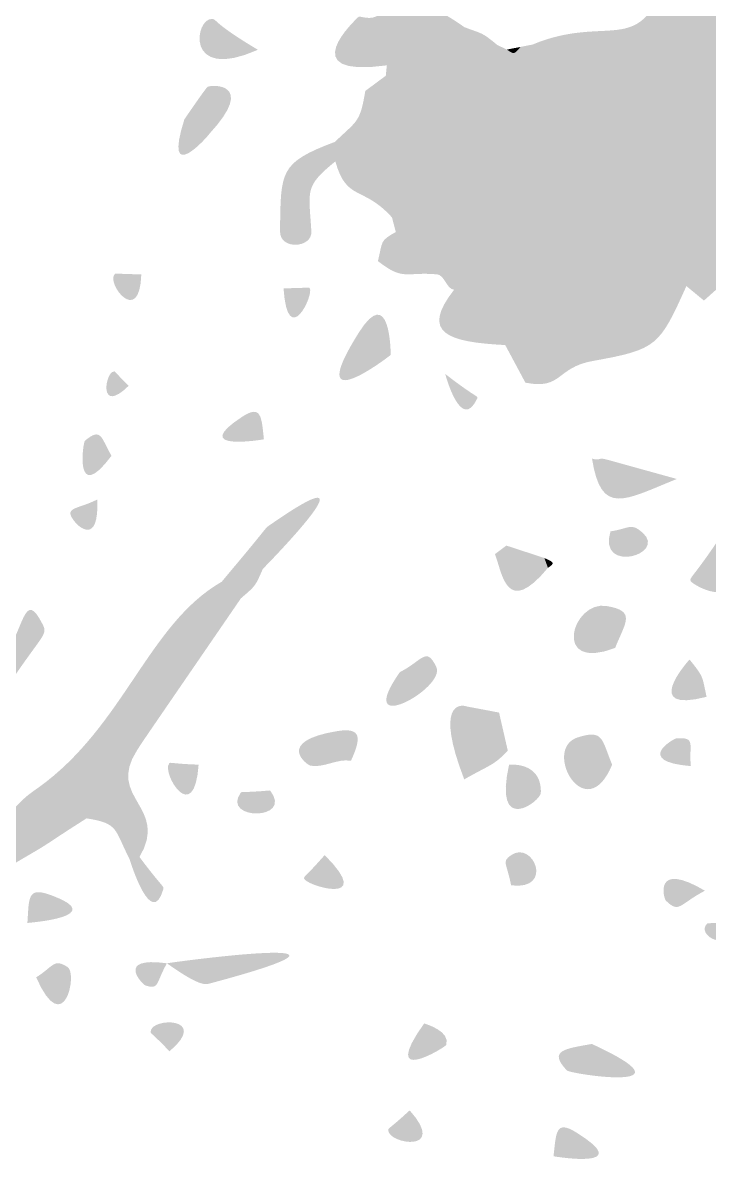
# Model space of a CAD drawing. Header units: millimetres. Extents: x 554 to 734, y 0 to 123.
# Drawn here: x 562.93 to 570.59, y 69.45 to 82.26 of the extents above; entities that cross this region are included whole.
import ezdxf

# ---------------------------------------------------------------- set-up
doc = ezdxf.new("R2010")
doc.units = ezdxf.units.MM

msp = doc.modelspace()

# ---------------------------------------------------------------- hatches: boundary and pattern name
at = {"true_color": 0x080808, "transparency": 33554687}
h = msp.add_hatch(color=18, dxfattribs=at)
edge = h.paths.add_edge_path(flags=0)
edge.add_spline(control_points=[(581.047, 84.266), (581.042, 83.685), (580.977, 83.678), (580.447, 83.482), (580.424, 83.496), (579.544, 83.951), (580.213, 83.242), (580.213, 83.242), (580.099, 82.864), (580.099, 82.864), (579.818, 82.872), (578.206, 82.913), (576.671, 82.114), (575.943, 81.902), (575.956, 81.927), (575.284, 81.588), (574.813, 81.499), (574.783, 81.557), (574.478, 81.165), (574.324, 81.021), (574.342, 81.047), (574.131, 80.953), (572.745, 81.078), (572.726, 80.999), (572.699, 80.887), (572.599, 80.466), (572.736, 80.42), (572.415, 80.12), (572.163, 80.137), (572.182, 80.144), (571.941, 80.24), (571.916, 80.713), (572.009, 80.711), (571.983, 80.741), (571.951, 80.776), (571.894, 80.84), (571.457, 80.477), (570.9, 80.303), (570.404, 79.434), (570.34, 79.323), (570.038, 78.654), (570.016, 78.615), (569.293, 78.486), (568.884, 78.413), (568.955, 78.161), (568.542, 78.244), (568.542, 78.244), (568.317, 78.664), (568.317, 78.664), (568.25, 79.178), (568.306, 79.18), (568.034, 79.622), (568.034, 79.622), (568.069, 79.943), (568.069, 79.943), (568.307, 80.795), (567.845, 80.755), (567.824, 81.639), (568.06, 81.449), (568.038, 81.457), (568.352, 81.439), (568.352, 81.439), (568.621, 82.021), (568.621, 82.021), (569.45, 82.367), (569.823, 81.873), (570.096, 82.745), (570.398, 83.714), (572.213, 81.551), (573.333, 82.817), (574.885, 83.586), (575.014, 83.452), (575.054, 83.465), (576.072, 83.369), (576.183, 83.859), (576.228, 84.003), (576.228, 84.003), (576.497, 84.16), (576.497, 84.16), (576.532, 84.165), (577.981, 84.327), (576.72, 83.78), (575.722, 83.348), (577.37, 83.563), (577.429, 83.571), (577.764, 83.518), (577.746, 83.519), (578.066, 83.611), (578.066, 83.611), (578.392, 83.833), (578.392, 83.833), (578.392, 83.833), (578.534, 83.857), (578.534, 83.857), (579.2, 84.232), (579.211, 84.111), (579.949, 84.166), (580.521, 84.11), (580.492, 84.134), (581.047, 84.266)], knot_values=[0, 0, 0, 0, 1, 1, 1, 2, 2, 2, 3, 3, 3, 4, 4, 4, 5, 5, 5, 6, 6, 6, 7, 7, 7, 8, 8, 8, 9, 9, 9, 10, 10, 10, 11, 11, 11, 12, 12, 12, 13, 13, 13, 14, 14, 14, 15, 15, 15, 16, 16, 16, 17, 17, 17, 18, 18, 18, 19, 19, 19, 20, 20, 20, 21, 21, 21, 22, 22, 22, 23, 23, 23, 24, 24, 24, 25, 25, 25, 26, 26, 26, 27, 27, 27, 28, 28, 28, 29, 29, 29, 30, 30, 30, 31, 31, 31, 32, 32, 32, 33, 33, 33, 33], degree=3, periodic=1)
h = msp.add_hatch(color=18, dxfattribs=at)
edge = h.paths.add_edge_path(flags=0)
edge.add_spline(control_points=[(567.036, 82.445), (567.236, 82.428), (567.224, 82.315), (567.415, 82.412), (567.45, 82.429), (567.513, 82.461), (567.862, 82.215), (567.862, 82.215), (567.765, 82.067), (567.765, 82.067), (567.765, 82.067), (567.402, 81.939), (567.402, 81.939), (567.402, 81.939), (566.995, 81.789), (566.995, 81.789), (565.936, 81.642), (566.646, 82.301), (566.683, 82.335), (566.886, 82.292), (566.861, 82.336), (567.036, 82.445)], knot_values=[0, 0, 0, 0, 1, 1, 1, 2, 2, 2, 3, 3, 3, 4, 4, 4, 5, 5, 5, 6, 6, 6, 7, 7, 7, 7], degree=3, periodic=1)
h = msp.add_hatch(color=18, dxfattribs=at)
edge = h.paths.add_edge_path(flags=0)
edge.add_spline(control_points=[(565.555, 81.963), (564.723, 81.59), (564.854, 82.332), (565.048, 82.307), (565.097, 82.301), (565.062, 82.256), (565.555, 81.963)], knot_values=[0, 0, 0, 0, 1, 1, 1, 2, 2, 2, 2], degree=3, periodic=1)
h = msp.add_hatch(color=18, dxfattribs=at)
edge = h.paths.add_edge_path(flags=0)
edge.add_spline(control_points=[(567.862, 82.215), (568.07, 82.137), (568.05, 82.163), (568.228, 82.017), (568.227, 81.997), (568.225, 82.015), (568.352, 81.439), (568.038, 81.457), (568.06, 81.449), (567.824, 81.639), (567.824, 81.639), (567.765, 82.067), (567.765, 82.067), (567.765, 82.067), (567.862, 82.215), (567.862, 82.215)], knot_values=[0, 0, 0, 0, 1, 1, 1, 2, 2, 2, 3, 3, 3, 4, 4, 4, 5, 5, 5, 5], degree=3, periodic=1)
h = msp.add_hatch(color=18, dxfattribs=at)
edge = h.paths.add_edge_path(flags=0)
edge.add_spline(control_points=[(567.765, 82.067), (567.765, 82.067), (567.824, 81.639), (567.824, 81.639), (567.845, 80.755), (568.307, 80.795), (568.069, 79.943), (567.855, 80.174), (567.812, 80.16), (567.881, 80.44), (567.92, 80.595), (567.852, 80.557), (567.716, 80.527), (566.73, 80.309), (567.806, 79.815), (568.034, 79.622), (567.803, 79.266), (567.763, 79.313), (567.746, 79.282), (567.661, 79.289), (567.641, 79.446), (567.556, 79.454), (567.2, 79.485), (567.186, 79.376), (566.895, 79.602), (566.94, 79.68), (566.949, 79.654), (567.002, 79.746), (567.01, 79.761), (567.002, 79.746), (567.095, 79.927), (567.095, 79.927), (567.052, 80.091), (567.052, 80.091), (566.728, 80.449), (566.544, 80.266), (566.42, 80.716), (566.42, 80.716), (566.415, 80.934), (566.415, 80.934), (566.662, 81.173), (566.696, 81.146), (566.754, 81.503), (566.754, 81.503), (566.983, 81.673), (566.983, 81.673), (567.806, 81.208), (567.424, 81.906), (567.402, 81.939), (567.402, 81.939), (567.765, 82.067), (567.765, 82.067)], knot_values=[0, 0, 0, 0, 1, 1, 1, 2, 2, 2, 3, 3, 3, 4, 4, 4, 5, 5, 5, 6, 6, 6, 7, 7, 7, 8, 8, 8, 9, 9, 9, 10, 10, 10, 11, 11, 11, 12, 12, 12, 13, 13, 13, 14, 14, 14, 15, 15, 15, 16, 16, 16, 17, 17, 17, 17], degree=3, periodic=1)
h = msp.add_hatch(color=18, dxfattribs=at)
edge = h.paths.add_edge_path(flags=0)
edge.add_spline(control_points=[(568.228, 82.017), (568.228, 82.017), (568.335, 81.965), (568.335, 81.965), (568.417, 81.911), (568.413, 81.908), (568.488, 81.995), (568.488, 81.995), (568.621, 82.021), (568.621, 82.021), (568.621, 82.021), (568.352, 81.439), (568.352, 81.439), (568.225, 82.015), (568.227, 81.997), (568.228, 82.017)], knot_values=[0, 0, 0, 0, 1, 1, 1, 2, 2, 2, 3, 3, 3, 4, 4, 4, 5, 5, 5, 5], degree=3, periodic=1)
h = msp.add_hatch(color=18, dxfattribs=at)
edge = h.paths.add_edge_path(flags=0)
edge.add_spline(control_points=[(567.402, 81.939), (567.424, 81.906), (567.806, 81.208), (566.983, 81.673), (566.983, 81.673), (566.995, 81.789), (566.995, 81.789), (566.995, 81.789), (567.402, 81.939), (567.402, 81.939)], knot_values=[0, 0, 0, 0, 1, 1, 1, 2, 2, 2, 3, 3, 3, 3], degree=3, periodic=1)
h = msp.add_hatch(color=18, dxfattribs=at)
edge = h.paths.add_edge_path(flags=0)
edge.add_spline(control_points=[(568.335, 81.965), (568.335, 81.965), (568.488, 81.995), (568.488, 81.995), (568.413, 81.908), (568.417, 81.911), (568.335, 81.965)], knot_values=[0, 0, 0, 0, 1, 1, 1, 2, 2, 2, 2], degree=3, periodic=1)
h = msp.add_hatch(color=18, dxfattribs=at)
edge = h.paths.add_edge_path(flags=0)
edge.add_spline(control_points=[(564.734, 81.186), (564.754, 81.215), (564.964, 81.523), (564.991, 81.547), (565.023, 81.575), (565.553, 81.607), (565.013, 81.024), (565.013, 81.024), (564.734, 81.186), (564.734, 81.186)], knot_values=[0, 0, 0, 0, 1, 1, 1, 2, 2, 2, 3, 3, 3, 3], degree=3, periodic=1)
h = msp.add_hatch(color=18, dxfattribs=at)
edge = h.paths.add_edge_path(flags=0)
edge.add_spline(control_points=[(564.734, 81.186), (564.734, 81.186), (565.013, 81.024), (565.013, 81.024), (565.001, 81.001), (564.488, 80.415), (564.734, 81.186)], knot_values=[0, 0, 0, 0, 1, 1, 1, 2, 2, 2, 2], degree=3, periodic=1)
h = msp.add_hatch(color=18, dxfattribs=at)
edge = h.paths.add_edge_path(flags=0)
edge.add_spline(control_points=[(566.415, 80.934), (566.415, 80.934), (566.42, 80.716), (566.42, 80.716), (566.072, 80.433), (566.124, 80.399), (566.152, 79.934), (566.163, 79.746), (565.799, 79.723), (565.802, 79.935), (565.811, 80.609), (565.793, 80.7), (566.415, 80.934)], knot_values=[0, 0, 0, 0, 1, 1, 1, 2, 2, 2, 3, 3, 3, 4, 4, 4, 4], degree=3, periodic=1)
h = msp.add_hatch(color=18, dxfattribs=at)
edge = h.paths.add_edge_path(flags=0)
edge.add_spline(control_points=[(568.069, 79.943), (568.069, 79.943), (568.034, 79.622), (568.034, 79.622), (567.806, 79.815), (566.73, 80.309), (567.716, 80.527), (567.852, 80.557), (567.92, 80.595), (567.881, 80.44), (567.812, 80.16), (567.855, 80.174), (568.069, 79.943)], knot_values=[0, 0, 0, 0, 1, 1, 1, 2, 2, 2, 3, 3, 3, 4, 4, 4, 4], degree=3, periodic=1)
h = msp.add_hatch(color=18, dxfattribs=at)
edge = h.paths.add_edge_path(flags=0)
edge.add_spline(control_points=[(571.457, 80.477), (571.719, 80.396), (571.704, 80.434), (571.941, 80.24), (572.182, 80.144), (572.163, 80.137), (572.415, 80.12), (572.415, 80.12), (572.74, 79.795), (572.74, 79.795), (572.74, 79.795), (572.618, 79.621), (572.618, 79.621), (572.618, 79.621), (572.575, 79.536), (572.575, 79.536), (571.636, 79.349), (571.591, 79.684), (570.699, 79.307), (570.699, 79.307), (570.536, 79.161), (570.536, 79.161), (570.536, 79.161), (570.34, 79.323), (570.34, 79.323), (570.404, 79.434), (570.9, 80.303), (571.457, 80.477)], knot_values=[0, 0, 0, 0, 1, 1, 1, 2, 2, 2, 3, 3, 3, 4, 4, 4, 5, 5, 5, 6, 6, 6, 7, 7, 7, 8, 8, 8, 9, 9, 9, 9], degree=3, periodic=1)
h = msp.add_hatch(color=18, dxfattribs=at)
edge = h.paths.add_edge_path(flags=0)
edge.add_spline(control_points=[(567.095, 79.927), (567.002, 79.746), (567.01, 79.761), (567.002, 79.746), (566.949, 79.654), (566.94, 79.68), (566.895, 79.602), (566.95, 79.822), (566.912, 79.826), (567.095, 79.927)], knot_values=[0, 0, 0, 0, 1, 1, 1, 2, 2, 2, 3, 3, 3, 3], degree=3, periodic=1)
h = msp.add_hatch(color=18, dxfattribs=at)
edge = h.paths.add_edge_path(flags=0)
edge.add_spline(control_points=[(568.034, 79.622), (568.306, 79.18), (568.25, 79.178), (568.317, 78.664), (567.682, 78.697), (567.362, 78.794), (567.746, 79.282), (567.763, 79.313), (567.803, 79.266), (568.034, 79.622)], knot_values=[0, 0, 0, 0, 1, 1, 1, 2, 2, 2, 3, 3, 3, 3], degree=3, periodic=1)
h = msp.add_hatch(color=18, dxfattribs=at)
edge = h.paths.add_edge_path(flags=0)
edge.add_spline(control_points=[(564.253, 79.455), (564.234, 78.859), (563.857, 79.357), (563.956, 79.456), (563.972, 79.473), (563.956, 79.456), (564.253, 79.455)], knot_values=[0, 0, 0, 0, 1, 1, 1, 2, 2, 2, 2], degree=3, periodic=1)
h = msp.add_hatch(color=18, dxfattribs=at)
edge = h.paths.add_edge_path(flags=0)
edge.add_spline(control_points=[(567.038, 78.554), (567.012, 78.531), (566.046, 77.792), (566.681, 78.802), (567.031, 79.36), (567.038, 78.589), (567.038, 78.554)], knot_values=[0, 0, 0, 0, 1, 1, 1, 2, 2, 2, 2], degree=3, periodic=1)
h = msp.add_hatch(color=18, dxfattribs=at)
edge = h.paths.add_edge_path(flags=0)
edge.add_spline(control_points=[(565.841, 79.299), (566.133, 79.299), (566.118, 79.317), (566.133, 79.299), (566.186, 79.234), (565.888, 78.596), (565.841, 79.299)], knot_values=[0, 0, 0, 0, 1, 1, 1, 2, 2, 2, 2], degree=3, periodic=1)
h = msp.add_hatch(color=18, dxfattribs=at)
edge = h.paths.add_edge_path(flags=0)
edge.add_spline(control_points=[(564.112, 78.209), (563.771, 77.874), (563.848, 78.367), (563.948, 78.369), (563.967, 78.369), (563.948, 78.369), (564.112, 78.209)], knot_values=[0, 0, 0, 0, 1, 1, 1, 2, 2, 2, 2], degree=3, periodic=1)
h = msp.add_hatch(color=18, dxfattribs=at)
edge = h.paths.add_edge_path(flags=0)
edge.add_spline(control_points=[(567.647, 78.341), (568.003, 78.065), (568.019, 78.098), (568.003, 78.065), (567.826, 77.689), (567.656, 78.306), (567.647, 78.341)], knot_values=[0, 0, 0, 0, 1, 1, 1, 2, 2, 2, 2], degree=3, periodic=1)
h = msp.add_hatch(color=18, dxfattribs=at)
edge = h.paths.add_edge_path(flags=0)
edge.add_spline(control_points=[(565.622, 77.611), (565.595, 77.606), (564.778, 77.469), (565.378, 77.862), (565.593, 78.003), (565.595, 77.866), (565.622, 77.611)], knot_values=[0, 0, 0, 0, 1, 1, 1, 2, 2, 2, 2], degree=3, periodic=1)
h = msp.add_hatch(color=18, dxfattribs=at)
edge = h.paths.add_edge_path(flags=0)
edge.add_spline(control_points=[(563.92, 77.427), (563.5, 76.864), (563.601, 77.576), (563.623, 77.595), (563.806, 77.747), (563.8, 77.636), (563.92, 77.427)], knot_values=[0, 0, 0, 0, 1, 1, 1, 2, 2, 2, 2], degree=3, periodic=1)
h = msp.add_hatch(color=18, dxfattribs=at)
edge = h.paths.add_edge_path(flags=0)
edge.add_spline(control_points=[(565.333, 76.238), (565.647, 76.613), (565.638, 76.619), (565.673, 76.643), (566.985, 77.56), (565.637, 76.191), (565.61, 76.163), (565.56, 76.204), (565.571, 76.189), (565.333, 76.238)], knot_values=[0, 0, 0, 0, 1, 1, 1, 2, 2, 2, 3, 3, 3, 3], degree=3, periodic=1)
h = msp.add_hatch(color=18, dxfattribs=at)
edge = h.paths.add_edge_path(flags=0)
edge.add_spline(control_points=[(569.286, 77.395), (569.384, 77.37), (569.356, 77.409), (569.433, 77.389), (569.497, 77.373), (569.492, 77.373), (570.233, 77.168), (569.642, 76.929), (569.388, 76.749), (569.286, 77.395)], knot_values=[0, 0, 0, 0, 1, 1, 1, 2, 2, 2, 3, 3, 3, 3], degree=3, periodic=1)
h = msp.add_hatch(color=18, dxfattribs=at)
edge = h.paths.add_edge_path(flags=0)
edge.add_spline(control_points=[(563.762, 76.939), (563.781, 76.409), (563.54, 76.654), (563.521, 76.676), (563.368, 76.86), (563.528, 76.82), (563.762, 76.939)], knot_values=[0, 0, 0, 0, 1, 1, 1, 2, 2, 2, 2], degree=3, periodic=1)
h = msp.add_hatch(color=18, dxfattribs=at)
edge = h.paths.add_edge_path(flags=0)
edge.add_spline(control_points=[(569.492, 76.582), (569.709, 76.615), (569.721, 76.686), (569.854, 76.565), (570.123, 76.323), (569.348, 76.104), (569.492, 76.582)], knot_values=[0, 0, 0, 0, 1, 1, 1, 2, 2, 2, 2], degree=3, periodic=1)
h = msp.add_hatch(color=18, dxfattribs=at)
edge = h.paths.add_edge_path(flags=0)
edge.add_spline(control_points=[(570.718, 76.519), (571.085, 75.582), (570.411, 75.983), (570.39, 76.025), (570.368, 76.068), (570.413, 76.06), (570.718, 76.519)], knot_values=[0, 0, 0, 0, 1, 1, 1, 2, 2, 2, 2], degree=3, periodic=1)
h = msp.add_hatch(color=18, dxfattribs=at)
edge = h.paths.add_edge_path(flags=0)
edge.add_spline(control_points=[(568.329, 76.424), (568.329, 76.424), (568.754, 76.285), (568.754, 76.285), (568.754, 76.285), (568.794, 76.175), (568.794, 76.175), (568.325, 75.608), (568.283, 76.128), (568.202, 76.328), (568.202, 76.328), (568.329, 76.424), (568.329, 76.424)], knot_values=[0, 0, 0, 0, 1, 1, 1, 2, 2, 2, 3, 3, 3, 4, 4, 4, 4], degree=3, periodic=1)
h = msp.add_hatch(color=18, dxfattribs=at)
edge = h.paths.add_edge_path(flags=0)
edge.add_spline(control_points=[(568.754, 76.285), (568.856, 76.24), (568.881, 76.231), (568.794, 76.175), (568.794, 76.175), (568.754, 76.285), (568.754, 76.285)], knot_values=[0, 0, 0, 0, 1, 1, 1, 2, 2, 2, 2], degree=3, periodic=1)
h = msp.add_hatch(color=18, dxfattribs=at)
edge = h.paths.add_edge_path(flags=0)
edge.add_spline(control_points=[(565.333, 76.238), (565.571, 76.189), (565.56, 76.204), (565.61, 76.163), (565.525, 75.971), (565.537, 75.982), (565.365, 75.834), (565.365, 75.834), (565.151, 76.02), (565.151, 76.02), (565.151, 76.02), (565.333, 76.238), (565.333, 76.238)], knot_values=[0, 0, 0, 0, 1, 1, 1, 2, 2, 2, 3, 3, 3, 4, 4, 4, 4], degree=3, periodic=1)
h = msp.add_hatch(color=18, dxfattribs=at)
edge = h.paths.add_edge_path(flags=0)
edge.add_spline(control_points=[(565.151, 76.02), (565.151, 76.02), (565.365, 75.834), (565.365, 75.834), (564.297, 74.276), (564.303, 74.288), (564.206, 74.138), (563.856, 73.597), (564.568, 73.512), (564.233, 72.944), (564.233, 72.944), (564.121, 72.924), (564.121, 72.924), (563.951, 73.248), (564.007, 73.321), (563.641, 73.376), (563.594, 73.397), (563.633, 73.444), (563.104, 73.72), (564.064, 74.41), (564.326, 75.547), (565.151, 76.02)], knot_values=[0, 0, 0, 0, 1, 1, 1, 2, 2, 2, 3, 3, 3, 4, 4, 4, 5, 5, 5, 6, 6, 6, 7, 7, 7, 7], degree=3, periodic=1)
h = msp.add_hatch(color=18, dxfattribs=at)
edge = h.paths.add_edge_path(flags=0)
edge.add_spline(control_points=[(562.673, 75.096), (562.955, 75.48), (562.937, 75.965), (563.152, 75.542), (563.211, 75.425), (563.148, 75.43), (562.79, 74.896), (562.79, 74.896), (562.673, 75.096), (562.673, 75.096)], knot_values=[0, 0, 0, 0, 1, 1, 1, 2, 2, 2, 3, 3, 3, 3], degree=3, periodic=1)
h = msp.add_hatch(color=18, dxfattribs=at)
edge = h.paths.add_edge_path(flags=0)
edge.add_spline(control_points=[(569.544, 75.28), (568.827, 75.003), (569.064, 75.814), (569.448, 75.749), (569.78, 75.692), (569.662, 75.574), (569.544, 75.28)], knot_values=[0, 0, 0, 0, 1, 1, 1, 2, 2, 2, 2], degree=3, periodic=1)
h = msp.add_hatch(color=18, dxfattribs=at)
edge = h.paths.add_edge_path(flags=0)
edge.add_spline(control_points=[(567.141, 75.011), (567.39, 75.134), (567.434, 75.305), (567.547, 75.068), (567.661, 74.832), (566.607, 74.254), (567.141, 75.011)], knot_values=[0, 0, 0, 0, 1, 1, 1, 2, 2, 2, 2], degree=3, periodic=1)
h = msp.add_hatch(color=18, dxfattribs=at)
edge = h.paths.add_edge_path(flags=0)
edge.add_spline(control_points=[(570.375, 75.151), (570.534, 74.953), (570.515, 74.97), (570.565, 74.734), (569.83, 74.543), (570.351, 75.123), (570.375, 75.151)], knot_values=[0, 0, 0, 0, 1, 1, 1, 2, 2, 2, 2], degree=3, periodic=1)
h = msp.add_hatch(color=18, dxfattribs=at)
edge = h.paths.add_edge_path(flags=0)
edge.add_spline(control_points=[(568.248, 74.558), (568.248, 74.558), (568.346, 74.131), (568.346, 74.131), (568.176, 73.96), (568.17, 73.988), (567.859, 73.812), (567.529, 74.667), (567.816, 74.648), (567.879, 74.629), (567.908, 74.621), (567.879, 74.629), (568.248, 74.558)], knot_values=[0, 0, 0, 0, 1, 1, 1, 2, 2, 2, 3, 3, 3, 4, 4, 4, 4], degree=3, periodic=1)
h = msp.add_hatch(color=18, dxfattribs=at)
edge = h.paths.add_edge_path(flags=0)
edge.add_spline(control_points=[(566.594, 74.019), (566.445, 74.049), (566.291, 73.936), (566.142, 73.965), (566.103, 73.973), (565.741, 74.236), (566.44, 74.351), (566.716, 74.396), (566.71, 74.274), (566.594, 74.019)], knot_values=[0, 0, 0, 0, 1, 1, 1, 2, 2, 2, 3, 3, 3, 3], degree=3, periodic=1)
h = msp.add_hatch(color=18, dxfattribs=at)
edge = h.paths.add_edge_path(flags=0)
edge.add_spline(control_points=[(569.511, 73.976), (569.217, 73.263), (568.722, 74.154), (569.127, 74.281), (569.416, 74.372), (569.391, 74.264), (569.511, 73.976)], knot_values=[0, 0, 0, 0, 1, 1, 1, 2, 2, 2, 2], degree=3, periodic=1)
h = msp.add_hatch(color=18, dxfattribs=at)
edge = h.paths.add_edge_path(flags=0)
edge.add_spline(control_points=[(570.39, 73.96), (569.749, 74.013), (570.2, 74.268), (570.228, 74.27), (570.456, 74.288), (570.363, 74.193), (570.39, 73.96)], knot_values=[0, 0, 0, 0, 1, 1, 1, 2, 2, 2, 2], degree=3, periodic=1)
h = msp.add_hatch(color=18, dxfattribs=at)
edge = h.paths.add_edge_path(flags=0)
edge.add_spline(control_points=[(564.893, 73.976), (564.843, 73.272), (564.48, 73.881), (564.563, 73.988), (564.579, 74.009), (564.563, 73.988), (564.893, 73.976)], knot_values=[0, 0, 0, 0, 1, 1, 1, 2, 2, 2, 2], degree=3, periodic=1)
h = msp.add_hatch(color=18, dxfattribs=at)
edge = h.paths.add_edge_path(flags=0)
edge.add_spline(control_points=[(568.36, 73.978), (568.734, 73.988), (568.716, 73.698), (568.714, 73.66), (568.708, 73.563), (568.181, 73.174), (568.36, 73.978)], knot_values=[0, 0, 0, 0, 1, 1, 1, 2, 2, 2, 2], degree=3, periodic=1)
h = msp.add_hatch(color=18, dxfattribs=at)
edge = h.paths.add_edge_path(flags=0)
edge.add_spline(control_points=[(563.104, 73.72), (563.633, 73.444), (563.594, 73.397), (563.641, 73.376), (563.4, 73.222), (563.424, 73.237), (563.172, 73.071), (562.818, 72.855), (562.812, 72.877), (562.694, 72.742), (562.694, 72.742), (562.537, 72.695), (562.537, 72.695), (562.537, 72.695), (562.385, 72.567), (562.385, 72.567), (562.345, 72.591), (562.086, 72.747), (561.9, 72.882), (561.994, 72.905), (561.992, 73.081), (562.085, 73.104), (562.273, 73.151), (562.678, 72.573), (562.681, 73.331), (562.943, 73.592), (562.914, 73.589), (563.104, 73.72)], knot_values=[0, 0, 0, 0, 1, 1, 1, 2, 2, 2, 3, 3, 3, 4, 4, 4, 5, 5, 5, 6, 6, 6, 7, 7, 7, 8, 8, 8, 9, 9, 9, 9], degree=3, periodic=1)
h = msp.add_hatch(color=18, dxfattribs=at)
edge = h.paths.add_edge_path(flags=0)
edge.add_spline(control_points=[(565.691, 73.688), (565.959, 73.346), (565.145, 73.354), (565.361, 73.659), (565.377, 73.681), (565.361, 73.659), (565.691, 73.688)], knot_values=[0, 0, 0, 0, 1, 1, 1, 2, 2, 2, 2], degree=3, periodic=1)
h = msp.add_hatch(color=18, dxfattribs=at)
edge = h.paths.add_edge_path(flags=0)
edge.add_spline(control_points=[(568.383, 72.628), (568.332, 72.885), (568.277, 72.888), (568.378, 72.962), (568.626, 73.143), (568.871, 72.567), (568.383, 72.628)], knot_values=[0, 0, 0, 0, 1, 1, 1, 2, 2, 2, 2], degree=3, periodic=1)
h = msp.add_hatch(color=18, dxfattribs=at)
edge = h.paths.add_edge_path(flags=0)
edge.add_spline(control_points=[(564.121, 72.924), (564.121, 72.924), (564.233, 72.944), (564.233, 72.944), (564.479, 72.613), (564.509, 72.621), (564.499, 72.586), (564.366, 72.128), (564.133, 72.885), (564.121, 72.924)], knot_values=[0, 0, 0, 0, 1, 1, 1, 2, 2, 2, 3, 3, 3, 3], degree=3, periodic=1)
h = msp.add_hatch(color=18, dxfattribs=at)
edge = h.paths.add_edge_path(flags=0)
edge.add_spline(control_points=[(566.301, 72.966), (566.887, 72.38), (566.077, 72.629), (566.071, 72.705), (566.069, 72.733), (566.071, 72.705), (566.301, 72.966)], knot_values=[0, 0, 0, 0, 1, 1, 1, 2, 2, 2, 2], degree=3, periodic=1)
h = msp.add_hatch(color=18, dxfattribs=at)
edge = h.paths.add_edge_path(flags=0)
edge.add_spline(control_points=[(570.547, 72.568), (570.261, 72.419), (570.263, 72.308), (570.111, 72.457), (570.086, 72.482), (569.969, 72.91), (570.547, 72.568)], knot_values=[0, 0, 0, 0, 1, 1, 1, 2, 2, 2, 2], degree=3, periodic=1)
h = msp.add_hatch(color=18, dxfattribs=at)
edge = h.paths.add_edge_path(flags=0)
edge.add_spline(control_points=[(562.981, 72.208), (563, 72.499), (562.982, 72.615), (563.246, 72.518), (563.899, 72.279), (563.013, 72.211), (562.981, 72.208)], knot_values=[0, 0, 0, 0, 1, 1, 1, 2, 2, 2, 2], degree=3, periodic=1)
h = msp.add_hatch(color=18, dxfattribs=at)
edge = h.paths.add_edge_path(flags=0)
edge.add_spline(control_points=[(570.822, 72.214), (570.855, 71.845), (570.425, 72.073), (570.576, 72.204), (570.576, 72.204), (570.822, 72.214), (570.822, 72.214)], knot_values=[0, 0, 0, 0, 1, 1, 1, 2, 2, 2, 2], degree=3, periodic=1)
h = msp.add_hatch(color=18, dxfattribs=at)
edge = h.paths.add_edge_path(flags=0)
edge.add_spline(control_points=[(564.539, 71.757), (564.58, 71.767), (567.256, 72.13), (565.009, 71.529), (564.969, 71.519), (564.899, 71.5), (564.539, 71.757)], knot_values=[0, 0, 0, 0, 1, 1, 1, 2, 2, 2, 2], degree=3, periodic=1)
h = msp.add_hatch(color=18, dxfattribs=at)
edge = h.paths.add_edge_path(flags=0)
edge.add_spline(control_points=[(563.079, 71.6), (563.274, 71.722), (563.273, 71.816), (563.431, 71.714), (563.543, 71.643), (563.39, 70.892), (563.079, 71.6)], knot_values=[0, 0, 0, 0, 1, 1, 1, 2, 2, 2, 2], degree=3, periodic=1)
h = msp.add_hatch(color=18, dxfattribs=at)
edge = h.paths.add_edge_path(flags=0)
edge.add_spline(control_points=[(564.539, 71.757), (564.415, 71.54), (564.457, 71.458), (564.297, 71.51), (564.271, 71.518), (563.953, 71.838), (564.539, 71.757)], knot_values=[0, 0, 0, 0, 1, 1, 1, 2, 2, 2, 2], degree=3, periodic=1)
h = msp.add_hatch(color=18, dxfattribs=at)
edge = h.paths.add_edge_path(flags=0)
edge.add_spline(control_points=[(571.032, 70.257), (570.175, 71.794), (571.45, 70.221), (571.468, 70.191), (571.468, 70.191), (571.146, 70.17), (571.146, 70.17), (571.146, 70.17), (571.032, 70.257), (571.032, 70.257)], knot_values=[0, 0, 0, 0, 1, 1, 1, 2, 2, 2, 3, 3, 3, 3], degree=3, periodic=1)
h = msp.add_hatch(color=18, dxfattribs=at)
edge = h.paths.add_edge_path(flags=0)
edge.add_spline(control_points=[(564.568, 70.774), (564.357, 70.993), (564.357, 70.969), (564.357, 70.993), (564.358, 71.155), (565.026, 71.16), (564.568, 70.774)], knot_values=[0, 0, 0, 0, 1, 1, 1, 2, 2, 2, 2], degree=3, periodic=1)
h = msp.add_hatch(color=18, dxfattribs=at)
edge = h.paths.add_edge_path(flags=0)
edge.add_spline(control_points=[(567.411, 71.085), (567.437, 71.077), (567.709, 70.996), (567.658, 70.845), (567.649, 70.819), (566.897, 70.36), (567.411, 71.085)], knot_values=[0, 0, 0, 0, 1, 1, 1, 2, 2, 2, 2], degree=3, periodic=1)
h = msp.add_hatch(color=18, dxfattribs=at)
edge = h.paths.add_edge_path(flags=0)
edge.add_spline(control_points=[(569.284, 70.856), (570.497, 70.298), (569.042, 70.52), (569.005, 70.56), (568.794, 70.784), (568.98, 70.801), (569.284, 70.856)], knot_values=[0, 0, 0, 0, 1, 1, 1, 2, 2, 2, 2], degree=3, periodic=1)
h = msp.add_hatch(color=18, dxfattribs=at)
edge = h.paths.add_edge_path(flags=0)
edge.add_spline(control_points=[(567.25, 70.114), (567.68, 69.631), (567.012, 69.736), (567.01, 69.893), (567.01, 69.919), (567.01, 69.893), (567.25, 70.114)], knot_values=[0, 0, 0, 0, 1, 1, 1, 2, 2, 2, 2], degree=3, periodic=1)
h = msp.add_hatch(color=18, dxfattribs=at)
edge = h.paths.add_edge_path(flags=0)
edge.add_spline(control_points=[(568.856, 69.601), (568.887, 69.866), (568.877, 70.012), (569.111, 69.867), (569.788, 69.447), (568.885, 69.596), (568.856, 69.601)], knot_values=[0, 0, 0, 0, 1, 1, 1, 2, 2, 2, 2], degree=3, periodic=1)

doc.saveas('drawing.dxf')
